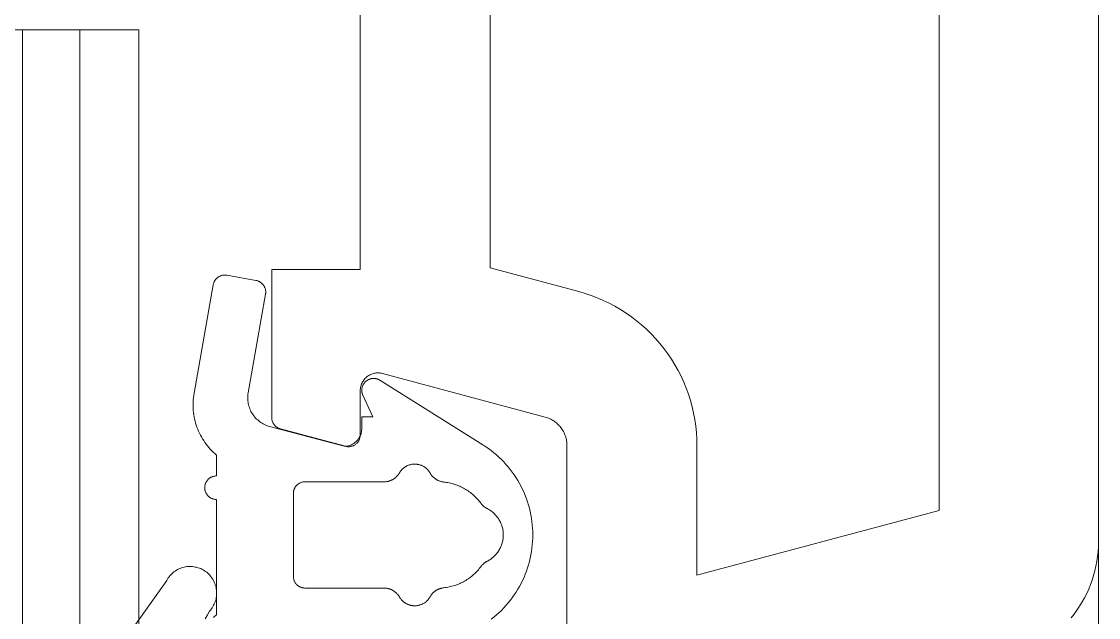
# Model space of a CAD drawing. Header units: metres. Extents: x 1838950 to 1842843, y 5171318 to 5174224.
# Drawn here: x 1841217.89911 to 1841217.91735, y 5171404.77041 to 5171404.7805 of the extents above; entities that cross this region are included whole.
import ezdxf

# ---------------------------------------------------------------- set-up
doc = ezdxf.new("R2010")
doc.units = ezdxf.units.M
doc.header["$LTSCALE"] = 0.0254
doc.header["$PDMODE"] = 1
doc.header["$PDSIZE"] = -2
doc.layers.add('00 CHAZAL Coupe A.5', color=7, linetype='Continuous', lineweight=18)

# ---------------------------------------------------------------- blocks, each defined once
blk = doc.blocks.new('Groupe-1966-1')
at = {"layer": '00 CHAZAL Coupe A.5', "color": 9, "linetype": 'Continuous', "lineweight": 5, "true_color": 0xbbbbbb}
for p, q in [((1841217.899126, 5171404.78036), (1841217.899126, 5171402.810812)), ((1841217.900099, 5171404.78036), (1841217.900099, 5171402.846812))]:
    blk.add_line(p, q, dxfattribs=at)
at = {"layer": '00 CHAZAL Coupe A.5', "color": 7, "linetype": 'Continuous', "lineweight": 5}
blk.add_line((1841217.917349, 5171404.773886), (1841217.917349, 5171402.821812), dxfattribs=at)
at = {"layer": '00 CHAZAL Coupe A.5', "color": 7, "linetype": 'Continuous', "lineweight": 5, "flags": 128}
for points in [[(1841217.917349, 5171404.811799), (1841217.917349, 5171404.771683), (1841217.917347, 5171404.771601), (1841217.917342, 5171404.771519), (1841217.917334, 5171404.771438), (1841217.917322, 5171404.771357), (1841217.917307, 5171404.771276), (1841217.917289, 5171404.771197), (1841217.917267, 5171404.771118), (1841217.917243, 5171404.77104), (1841217.917215, 5171404.770963), (1841217.917184, 5171404.770887), (1841217.91715, 5171404.770813), (1841217.917113, 5171404.77074), (1841217.917073, 5171404.770669), (1841217.91703, 5171404.770599), (1841217.916984, 5171404.770531), (1841217.916935, 5171404.770465), (1841217.916884, 5171404.770401)], [(1841217.908349, 5171404.770279), (1841217.908349, 5171404.773318), (1841217.908348, 5171404.773339), (1841217.908347, 5171404.773359), (1841217.908345, 5171404.773379), (1841217.908342, 5171404.7734), (1841217.908338, 5171404.77342), (1841217.908334, 5171404.77344), (1841217.908328, 5171404.773459), (1841217.908322, 5171404.773479), (1841217.908315, 5171404.773498), (1841217.908307, 5171404.773517), (1841217.908299, 5171404.773536), (1841217.90829, 5171404.773554), (1841217.90828, 5171404.773572), (1841217.908269, 5171404.773589), (1841217.908257, 5171404.773606), (1841217.908245, 5171404.773622), (1841217.908233, 5171404.773638), (1841217.908219, 5171404.773654), (1841217.908205, 5171404.773669), (1841217.908191, 5171404.773683), (1841217.908175, 5171404.773697), (1841217.90816, 5171404.77371), (1841217.908143, 5171404.773722), (1841217.908126, 5171404.773734), (1841217.908109, 5171404.773745), (1841217.908092, 5171404.773755), (1841217.908074, 5171404.773765), (1841217.908055, 5171404.773774), (1841217.908036, 5171404.773782), (1841217.908017, 5171404.773789), (1841217.907998, 5171404.773795), (1841217.907978, 5171404.773801), (1841217.905226, 5171404.774538), (1841217.90521, 5171404.774542), (1841217.905193, 5171404.774545), (1841217.905176, 5171404.774547), (1841217.905159, 5171404.774548), (1841217.905141, 5171404.774549), (1841217.905124, 5171404.774548), (1841217.905107, 5171404.774546), (1841217.90509, 5171404.774543), (1841217.905073, 5171404.774539), (1841217.905057, 5171404.774534), (1841217.905041, 5171404.774529), (1841217.905025, 5171404.774522), (1841217.905009, 5171404.774514), (1841217.904994, 5171404.774506), (1841217.90498, 5171404.774497), (1841217.904966, 5171404.774487), (1841217.904953, 5171404.774476), (1841217.90494, 5171404.774464), (1841217.904928, 5171404.774452), (1841217.904917, 5171404.774439), (1841217.904906, 5171404.774425), (1841217.904897, 5171404.774411), (1841217.904888, 5171404.774396), (1841217.90488, 5171404.774381), (1841217.904872, 5171404.774366), (1841217.904866, 5171404.77435), (1841217.904861, 5171404.774333), (1841217.904857, 5171404.774317), (1841217.904853, 5171404.7743), (1841217.904851, 5171404.774283), (1841217.904849, 5171404.774266), (1841217.904849, 5171404.774249), (1841217.904849, 5171404.773499), (1841217.904848, 5171404.773487), (1841217.904847, 5171404.773476), (1841217.904846, 5171404.773464), (1841217.904843, 5171404.773453), (1841217.904841, 5171404.773442), (1841217.904837, 5171404.773431), (1841217.904833, 5171404.773421), (1841217.904828, 5171404.77341), (1841217.904823, 5171404.7734), (1841217.904817, 5171404.77339), (1841217.90481, 5171404.773381), (1841217.904803, 5171404.773372), (1841217.904796, 5171404.773363), (1841217.904788, 5171404.773355), (1841217.904779, 5171404.773347), (1841217.90477, 5171404.77334), (1841217.904761, 5171404.773333), (1841217.904752, 5171404.773327), (1841217.904742, 5171404.773321), (1841217.904731, 5171404.773316), (1841217.904721, 5171404.773312), (1841217.90471, 5171404.773308), (1841217.904699, 5171404.773305), (1841217.904688, 5171404.773302), (1841217.904676, 5171404.773301), (1841217.904665, 5171404.773299), (1841217.904654, 5171404.773299), (1841217.904642, 5171404.773299), (1841217.904631, 5171404.773299), (1841217.904619, 5171404.773301), (1841217.904608, 5171404.773303), (1841217.904597, 5171404.773305), (1841217.903497, 5171404.7736), (1841217.903489, 5171404.773602), (1841217.903481, 5171404.773605), (1841217.903474, 5171404.773608), (1841217.903466, 5171404.773611), (1841217.903459, 5171404.773615), (1841217.903452, 5171404.773619), (1841217.903444, 5171404.773623), (1841217.903438, 5171404.773627), (1841217.903431, 5171404.773632), (1841217.903424, 5171404.773637), (1841217.903418, 5171404.773642), (1841217.903412, 5171404.773647), (1841217.903406, 5171404.773653), (1841217.903401, 5171404.773659), (1841217.903395, 5171404.773665), (1841217.90339, 5171404.773672), (1841217.903385, 5171404.773678), (1841217.903381, 5171404.773685), (1841217.903376, 5171404.773692), (1841217.903372, 5171404.773699), (1841217.903369, 5171404.773706), (1841217.903365, 5171404.773714), (1841217.903362, 5171404.773721), (1841217.903359, 5171404.773729), (1841217.903357, 5171404.773737), (1841217.903355, 5171404.773745), (1841217.903353, 5171404.773753), (1841217.903351, 5171404.773761), (1841217.90335, 5171404.773769), (1841217.903349, 5171404.773777), (1841217.903349, 5171404.773785), (1841217.903349, 5171404.773793), (1841217.903349, 5171404.776299), (1841217.904849, 5171404.776299), (1841217.904849, 5171404.791571)], [(1841217.908548, 5171404.775926), (1841217.907049, 5171404.776328), (1841217.907049, 5171404.785799)], [(1841217.914649, 5171404.785799), (1841217.914649, 5171404.77222), (1841217.910549, 5171404.771121), (1841217.910549, 5171404.773318), (1841217.910546, 5171404.773429), (1841217.91054, 5171404.773539), (1841217.910528, 5171404.773649), (1841217.910513, 5171404.773758), (1841217.910492, 5171404.773866), (1841217.910468, 5171404.773974), (1841217.910439, 5171404.774081), (1841217.910405, 5171404.774186), (1841217.910368, 5171404.77429), (1841217.910326, 5171404.774392), (1841217.91028, 5171404.774492), (1841217.91023, 5171404.774591), (1841217.910176, 5171404.774687), (1841217.910118, 5171404.774781), (1841217.910056, 5171404.774873), (1841217.909991, 5171404.774962), (1841217.909922, 5171404.775048), (1841217.909849, 5171404.775131), (1841217.909773, 5171404.775212), (1841217.909694, 5171404.775289), (1841217.909612, 5171404.775363), (1841217.909527, 5171404.775433), (1841217.909439, 5171404.7755), (1841217.909349, 5171404.775563), (1841217.909256, 5171404.775623), (1841217.90916, 5171404.775678), (1841217.909063, 5171404.77573), (1841217.908963, 5171404.775777), (1841217.908862, 5171404.775821), (1841217.908758, 5171404.77586), (1841217.908654, 5171404.775895), (1841217.908548, 5171404.775926)]]:
    blk.add_lwpolyline(points, dxfattribs=at)
at = {"layer": '00 CHAZAL Coupe A.5', "color": 9, "linetype": 'Continuous', "lineweight": 5, "true_color": 0xbbbbbb, "flags": 128}
blk.add_lwpolyline([(1841217.901099, 5171402.816812), (1841217.897026, 5171402.816812), (1841217.897026, 5171404.78036), (1841217.901099, 5171404.78036)], close=True, dxfattribs=at)
for points in [[(1841217.902223, 5171404.770386), (1841217.902259, 5171404.770451), (1841217.902296, 5171404.770515), (1841217.902312, 5171404.770532), (1841217.902327, 5171404.770551), (1841217.902341, 5171404.770571), (1841217.902353, 5171404.770591), (1841217.902365, 5171404.770612), (1841217.902375, 5171404.770633), (1841217.902385, 5171404.770655), (1841217.902393, 5171404.770677), (1841217.9024, 5171404.7707), (1841217.902406, 5171404.770723), (1841217.90241, 5171404.770747), (1841217.902413, 5171404.77077), (1841217.902415, 5171404.770794), (1841217.902416, 5171404.770818), (1841217.902416, 5171404.770842), (1841217.902414, 5171404.770865), (1841217.902411, 5171404.770889), (1841217.902407, 5171404.770912), (1841217.902401, 5171404.770936), (1841217.902394, 5171404.770959), (1841217.902386, 5171404.770981), (1841217.902377, 5171404.771003), (1841217.902367, 5171404.771024), (1841217.902356, 5171404.771045), (1841217.902343, 5171404.771066), (1841217.90233, 5171404.771085), (1841217.902315, 5171404.771104), (1841217.9023, 5171404.771122), (1841217.902283, 5171404.771139), (1841217.902266, 5171404.771156), (1841217.902248, 5171404.771171), (1841217.902229, 5171404.771186), (1841217.902209, 5171404.771199), (1841217.902188, 5171404.771211), (1841217.902167, 5171404.771223), (1841217.902146, 5171404.771233), (1841217.902124, 5171404.771242), (1841217.902101, 5171404.771249), (1841217.902078, 5171404.771256), (1841217.902055, 5171404.771261), (1841217.902032, 5171404.771265), (1841217.902008, 5171404.771268), (1841217.901984, 5171404.77127), (1841217.90196, 5171404.77127), (1841217.901936, 5171404.771269), (1841217.901913, 5171404.771267), (1841217.901889, 5171404.771263), (1841217.901866, 5171404.771259), (1841217.901843, 5171404.771253), (1841217.90182, 5171404.771246), (1841217.901798, 5171404.771237), (1841217.901776, 5171404.771228), (1841217.901755, 5171404.771217), (1841217.901734, 5171404.771205), (1841217.901714, 5171404.771192), (1841217.901694, 5171404.771179), (1841217.901676, 5171404.771164), (1841217.901658, 5171404.771148), (1841217.901641, 5171404.771131), (1841217.901625, 5171404.771113), (1841217.90161, 5171404.771095), (1841217.901596, 5171404.771076), (1841217.901583, 5171404.771056), (1841217.901571, 5171404.771035), (1841217.900443, 5171404.769445)], [(1841217.907066, 5171404.770377), (1841217.907111, 5171404.770412), (1841217.907154, 5171404.770449), (1841217.907197, 5171404.770487), (1841217.907238, 5171404.770526), (1841217.907277, 5171404.770567), (1841217.907316, 5171404.770609), (1841217.907353, 5171404.770652), (1841217.907389, 5171404.770696), (1841217.907423, 5171404.770741), (1841217.907456, 5171404.770788), (1841217.907487, 5171404.770835), (1841217.907517, 5171404.770884), (1841217.907545, 5171404.770933), (1841217.907572, 5171404.770983), (1841217.907597, 5171404.771034), (1841217.907621, 5171404.771086), (1841217.907643, 5171404.771138), (1841217.907663, 5171404.771192), (1841217.907681, 5171404.771245), (1841217.907698, 5171404.7713), (1841217.907713, 5171404.771354), (1841217.907727, 5171404.77141), (1841217.907738, 5171404.771465), (1841217.907748, 5171404.771521), (1841217.907756, 5171404.771578), (1841217.907762, 5171404.771634), (1841217.907767, 5171404.771691), (1841217.90777, 5171404.771748), (1841217.90777, 5171404.771805), (1841217.90777, 5171404.771861), (1841217.907767, 5171404.771918), (1841217.907762, 5171404.771975), (1841217.907756, 5171404.772031), (1841217.907748, 5171404.772088), (1841217.907738, 5171404.772144), (1841217.907727, 5171404.772199), (1841217.907713, 5171404.772255), (1841217.907698, 5171404.772309), (1841217.907681, 5171404.772364), (1841217.907663, 5171404.772418), (1841217.907643, 5171404.772471), (1841217.907621, 5171404.772523), (1841217.907597, 5171404.772575), (1841217.907572, 5171404.772626), (1841217.907545, 5171404.772676), (1841217.907517, 5171404.772726), (1841217.907487, 5171404.772774), (1841217.907456, 5171404.772821), (1841217.907423, 5171404.772868), (1841217.907389, 5171404.772913), (1841217.907353, 5171404.772957), (1841217.907316, 5171404.773), (1841217.907277, 5171404.773042), (1841217.907238, 5171404.773083), (1841217.907197, 5171404.773122), (1841217.907154, 5171404.77316), (1841217.907111, 5171404.773197), (1841217.907066, 5171404.773232), (1841217.907021, 5171404.773266), (1841217.906974, 5171404.773299), (1841217.906926, 5171404.77333), (1841217.90518, 5171404.774424), (1841217.905177, 5171404.774426), (1841217.905174, 5171404.774428), (1841217.905171, 5171404.77443), (1841217.905168, 5171404.774431), (1841217.905165, 5171404.774433), (1841217.905162, 5171404.774434), (1841217.905158, 5171404.774436), (1841217.905155, 5171404.774437), (1841217.905152, 5171404.774439), (1841217.905149, 5171404.77444), (1841217.905146, 5171404.774441), (1841217.905142, 5171404.774443), (1841217.905139, 5171404.774444), (1841217.905136, 5171404.774445), (1841217.905132, 5171404.774446), (1841217.905129, 5171404.774447), (1841217.905126, 5171404.774448), (1841217.905122, 5171404.774449), (1841217.905119, 5171404.77445), (1841217.905115, 5171404.77445), (1841217.905112, 5171404.774451), (1841217.905109, 5171404.774452), (1841217.905105, 5171404.774452), (1841217.905102, 5171404.774453), (1841217.905098, 5171404.774453), (1841217.905095, 5171404.774454), (1841217.905091, 5171404.774454), (1841217.905088, 5171404.774454), (1841217.905084, 5171404.774454), (1841217.905081, 5171404.774455), (1841217.905077, 5171404.774455), (1841217.905074, 5171404.774455), (1841217.905064, 5171404.774454), (1841217.905054, 5171404.774454), (1841217.905044, 5171404.774453), (1841217.905035, 5171404.774451), (1841217.905025, 5171404.774449), (1841217.905016, 5171404.774446), (1841217.905006, 5171404.774443), (1841217.904997, 5171404.774439), (1841217.904988, 5171404.774436), (1841217.90498, 5171404.774431), (1841217.904971, 5171404.774426), (1841217.904963, 5171404.774421), (1841217.904955, 5171404.774415), (1841217.904947, 5171404.774409), (1841217.904939, 5171404.774403), (1841217.904932, 5171404.774396), (1841217.904926, 5171404.774389), (1841217.904919, 5171404.774382), (1841217.904913, 5171404.774374), (1841217.904907, 5171404.774366), (1841217.904902, 5171404.774358), (1841217.904897, 5171404.774349), (1841217.904893, 5171404.77434), (1841217.904889, 5171404.774331), (1841217.904885, 5171404.774322), (1841217.904882, 5171404.774313), (1841217.90488, 5171404.774303), (1841217.904878, 5171404.774294), (1841217.904876, 5171404.774284), (1841217.904875, 5171404.774274), (1841217.904874, 5171404.774265), (1841217.904874, 5171404.774255), (1841217.904874, 5171404.774252), (1841217.904874, 5171404.774249), (1841217.904874, 5171404.774247), (1841217.904874, 5171404.774244), (1841217.904874, 5171404.774241), (1841217.904874, 5171404.774238), (1841217.904875, 5171404.774236), (1841217.904875, 5171404.774233), (1841217.904875, 5171404.77423), (1841217.904876, 5171404.774228), (1841217.904876, 5171404.774225), (1841217.904876, 5171404.774222), (1841217.904877, 5171404.774219), (1841217.904877, 5171404.774217), (1841217.904878, 5171404.774214), (1841217.904879, 5171404.774211), (1841217.904879, 5171404.774209), (1841217.90488, 5171404.774206), (1841217.90488, 5171404.774203), (1841217.904881, 5171404.774201), (1841217.904882, 5171404.774198), (1841217.904883, 5171404.774196), (1841217.904884, 5171404.774193), (1841217.904884, 5171404.77419), (1841217.904885, 5171404.774188), (1841217.904886, 5171404.774185), (1841217.904887, 5171404.774183), (1841217.904888, 5171404.77418), (1841217.904889, 5171404.774178), (1841217.90489, 5171404.774175), (1841217.904891, 5171404.774173), (1841217.904893, 5171404.77417), (1841217.905063, 5171404.773805), (1841217.904874, 5171404.773805), (1841217.904874, 5171404.773605), (1841217.904873, 5171404.77359), (1841217.904872, 5171404.773575), (1841217.904871, 5171404.773561), (1841217.904868, 5171404.773546), (1841217.904865, 5171404.773532), (1841217.904861, 5171404.773517), (1841217.904856, 5171404.773503), (1841217.904851, 5171404.77349), (1841217.904845, 5171404.773476), (1841217.904838, 5171404.773463), (1841217.904831, 5171404.77345), (1841217.904823, 5171404.773438), (1841217.904815, 5171404.773426), (1841217.904806, 5171404.773414), (1841217.904796, 5171404.773403), (1841217.904786, 5171404.773392), (1841217.904775, 5171404.773382), (1841217.904764, 5171404.773373), (1841217.904752, 5171404.773364), (1841217.90474, 5171404.773355), (1841217.904728, 5171404.773347), (1841217.904715, 5171404.77334), (1841217.904702, 5171404.773333), (1841217.904689, 5171404.773327), (1841217.904675, 5171404.773322), (1841217.904661, 5171404.773317), (1841217.904647, 5171404.773314), (1841217.904632, 5171404.77331), (1841217.904618, 5171404.773308), (1841217.904603, 5171404.773306), (1841217.904589, 5171404.773305), (1841217.904574, 5171404.773305), (1841217.903313, 5171404.773642), (1841217.903291, 5171404.773649), (1841217.903269, 5171404.773656), (1841217.903247, 5171404.773665), (1841217.903226, 5171404.773675), (1841217.903205, 5171404.773685), (1841217.903185, 5171404.773696), (1841217.903166, 5171404.773709), (1841217.903147, 5171404.773722), (1841217.903128, 5171404.773736), (1841217.903111, 5171404.773751), (1841217.903094, 5171404.773767), (1841217.903077, 5171404.773784), (1841217.903062, 5171404.773801), (1841217.903047, 5171404.773819), (1841217.903034, 5171404.773837), (1841217.903021, 5171404.773857), (1841217.903009, 5171404.773877), (1841217.902998, 5171404.773897), (1841217.902987, 5171404.773918), (1841217.902978, 5171404.773939), (1841217.90297, 5171404.773961), (1841217.902963, 5171404.773983), (1841217.902957, 5171404.774005), (1841217.902952, 5171404.774028), (1841217.902948, 5171404.774051), (1841217.902945, 5171404.774074), (1841217.902943, 5171404.774097), (1841217.902942, 5171404.77412), (1841217.902943, 5171404.774143), (1841217.902944, 5171404.774166), (1841217.902946, 5171404.774189), (1841217.90295, 5171404.774212), (1841217.903245, 5171404.775883), (1841217.903245, 5171404.775884), (1841217.903245, 5171404.775885), (1841217.903245, 5171404.775886), (1841217.903245, 5171404.775887), (1841217.903245, 5171404.775888), (1841217.903246, 5171404.775889), (1841217.903246, 5171404.775891), (1841217.903246, 5171404.775892), (1841217.903246, 5171404.775893), (1841217.903246, 5171404.775894), (1841217.903246, 5171404.775895), (1841217.903246, 5171404.775896), (1841217.903247, 5171404.775897), (1841217.903247, 5171404.775898), (1841217.903247, 5171404.775899), (1841217.903247, 5171404.7759), (1841217.903247, 5171404.775901), (1841217.903247, 5171404.775902), (1841217.903247, 5171404.775904), (1841217.903247, 5171404.775905), (1841217.903247, 5171404.775906), (1841217.903247, 5171404.775907), (1841217.903247, 5171404.775908), (1841217.903247, 5171404.775909), (1841217.903247, 5171404.77591), (1841217.903247, 5171404.775911), (1841217.903248, 5171404.775912), (1841217.903248, 5171404.775913), (1841217.903248, 5171404.775914), (1841217.903248, 5171404.775916), (1841217.903248, 5171404.775917), (1841217.903248, 5171404.775918), (1841217.903247, 5171404.775926), (1841217.903247, 5171404.775935), (1841217.903246, 5171404.775944), (1841217.903245, 5171404.775952), (1841217.903243, 5171404.775961), (1841217.903241, 5171404.775969), (1841217.903238, 5171404.775978), (1841217.903236, 5171404.775986), (1841217.903232, 5171404.775994), (1841217.903229, 5171404.776002), (1841217.903225, 5171404.77601), (1841217.903221, 5171404.776018), (1841217.903216, 5171404.776025), (1841217.903211, 5171404.776032), (1841217.903206, 5171404.776039), (1841217.903201, 5171404.776046), (1841217.903195, 5171404.776053), (1841217.903189, 5171404.776059), (1841217.903183, 5171404.776065), (1841217.903176, 5171404.776071), (1841217.903169, 5171404.776076), (1841217.903162, 5171404.776082), (1841217.903155, 5171404.776086), (1841217.903148, 5171404.776091), (1841217.90314, 5171404.776095), (1841217.903132, 5171404.776099), (1841217.903124, 5171404.776102), (1841217.903116, 5171404.776106), (1841217.903108, 5171404.776108), (1841217.903099, 5171404.776111), (1841217.903091, 5171404.776113), (1841217.903082, 5171404.776115), (1841217.90259, 5171404.776202), (1841217.902589, 5171404.776202), (1841217.902588, 5171404.776202), (1841217.902587, 5171404.776202), (1841217.902586, 5171404.776202), (1841217.902585, 5171404.776202), (1841217.902584, 5171404.776202), (1841217.902583, 5171404.776203), (1841217.902582, 5171404.776203), (1841217.902581, 5171404.776203), (1841217.90258, 5171404.776203), (1841217.90258, 5171404.776203), (1841217.902579, 5171404.776203), (1841217.902578, 5171404.776203), (1841217.902577, 5171404.776203), (1841217.902576, 5171404.776203), (1841217.902575, 5171404.776204), (1841217.902574, 5171404.776204), (1841217.902573, 5171404.776204), (1841217.902572, 5171404.776204), (1841217.902571, 5171404.776204), (1841217.90257, 5171404.776204), (1841217.902569, 5171404.776204), (1841217.902568, 5171404.776204), (1841217.902567, 5171404.776204), (1841217.902566, 5171404.776204), (1841217.902565, 5171404.776204), (1841217.902565, 5171404.776204), (1841217.902564, 5171404.776204), (1841217.902563, 5171404.776204), (1841217.902562, 5171404.776204), (1841217.902561, 5171404.776204), (1841217.90256, 5171404.776204), (1841217.902551, 5171404.776205), (1841217.902542, 5171404.776204), (1841217.902533, 5171404.776203), (1841217.902524, 5171404.776202), (1841217.902516, 5171404.776201), (1841217.902507, 5171404.776199), (1841217.902498, 5171404.776196), (1841217.90249, 5171404.776194), (1841217.902482, 5171404.776191), (1841217.902474, 5171404.776187), (1841217.902465, 5171404.776183), (1841217.902458, 5171404.776179), (1841217.90245, 5171404.776175), (1841217.902443, 5171404.77617), (1841217.902435, 5171404.776165), (1841217.902428, 5171404.776159), (1841217.902422, 5171404.776154), (1841217.902415, 5171404.776147), (1841217.902409, 5171404.776141), (1841217.902403, 5171404.776134), (1841217.902397, 5171404.776128), (1841217.902392, 5171404.77612), (1841217.902387, 5171404.776113), (1841217.902382, 5171404.776106), (1841217.902378, 5171404.776098), (1841217.902374, 5171404.77609), (1841217.902371, 5171404.776082), (1841217.902367, 5171404.776074), (1841217.902364, 5171404.776065), (1841217.902362, 5171404.776057), (1841217.90236, 5171404.776048), (1841217.902358, 5171404.776039), (1841217.902034, 5171404.774203), (1841217.902028, 5171404.774167), (1841217.902024, 5171404.774131), (1841217.90202, 5171404.774094), (1841217.902018, 5171404.774058), (1841217.902016, 5171404.774021), (1841217.902016, 5171404.773985), (1841217.902018, 5171404.773949), (1841217.90202, 5171404.773912), (1841217.902024, 5171404.773876), (1841217.902029, 5171404.77384), (1841217.902035, 5171404.773804), (1841217.902042, 5171404.773768), (1841217.90205, 5171404.773733), (1841217.90206, 5171404.773698), (1841217.902071, 5171404.773663), (1841217.902083, 5171404.773628), (1841217.902096, 5171404.773594), (1841217.90211, 5171404.773561), (1841217.902125, 5171404.773528), (1841217.902141, 5171404.773495), (1841217.902159, 5171404.773463), (1841217.902177, 5171404.773432), (1841217.902197, 5171404.773401), (1841217.902217, 5171404.773371), (1841217.902239, 5171404.773341), (1841217.902261, 5171404.773313), (1841217.902285, 5171404.773285), (1841217.902309, 5171404.773258), (1841217.902334, 5171404.773231), (1841217.90236, 5171404.773206), (1841217.902387, 5171404.773181), (1841217.902415, 5171404.773157), (1841217.902415, 5171404.772804), (1841217.902405, 5171404.772804), (1841217.902395, 5171404.772803), (1841217.902385, 5171404.772802), (1841217.902376, 5171404.7728), (1841217.902366, 5171404.772798), (1841217.902357, 5171404.772796), (1841217.902347, 5171404.772793), (1841217.902338, 5171404.772789), (1841217.902329, 5171404.772785), (1841217.90232, 5171404.772781), (1841217.902312, 5171404.772776), (1841217.902303, 5171404.772771), (1841217.902295, 5171404.772765), (1841217.902288, 5171404.772759), (1841217.90228, 5171404.772753), (1841217.902273, 5171404.772746), (1841217.902266, 5171404.772739), (1841217.90226, 5171404.772731), (1841217.902254, 5171404.772723), (1841217.902248, 5171404.772715), (1841217.902243, 5171404.772707), (1841217.902238, 5171404.772699), (1841217.902234, 5171404.77269), (1841217.90223, 5171404.772681), (1841217.902226, 5171404.772672), (1841217.902223, 5171404.772662), (1841217.902221, 5171404.772653), (1841217.902218, 5171404.772643), (1841217.902217, 5171404.772634), (1841217.902216, 5171404.772624), (1841217.902215, 5171404.772614), (1841217.902215, 5171404.772604), (1841217.902215, 5171404.772595), (1841217.902216, 5171404.772585), (1841217.902217, 5171404.772575), (1841217.902218, 5171404.772565), (1841217.902221, 5171404.772556), (1841217.902223, 5171404.772546), (1841217.902226, 5171404.772537), (1841217.90223, 5171404.772528), (1841217.902234, 5171404.772519), (1841217.902238, 5171404.77251), (1841217.902243, 5171404.772502), (1841217.902248, 5171404.772493), (1841217.902254, 5171404.772485), (1841217.90226, 5171404.772477), (1841217.902266, 5171404.77247), (1841217.902273, 5171404.772463), (1841217.90228, 5171404.772456), (1841217.902288, 5171404.77245), (1841217.902295, 5171404.772444), (1841217.902303, 5171404.772438), (1841217.902312, 5171404.772433), (1841217.90232, 5171404.772428), (1841217.902329, 5171404.772424), (1841217.902338, 5171404.77242), (1841217.902347, 5171404.772416), (1841217.902357, 5171404.772413), (1841217.902366, 5171404.77241), (1841217.902376, 5171404.772408), (1841217.902385, 5171404.772407), (1841217.902395, 5171404.772405), (1841217.902405, 5171404.772405), (1841217.902415, 5171404.772404), (1841217.902415, 5171404.770452), (1841217.902388, 5171404.770429), (1841217.902362, 5171404.770406)], [(1841217.906998, 5171404.771359), (1841217.906994, 5171404.771357), (1841217.90699, 5171404.771355), (1841217.906986, 5171404.771353), (1841217.906982, 5171404.771351), (1841217.906979, 5171404.771349), (1841217.906975, 5171404.771346), (1841217.906971, 5171404.771344), (1841217.906968, 5171404.771342), (1841217.906964, 5171404.771339), (1841217.906961, 5171404.771337), (1841217.906957, 5171404.771334), (1841217.906954, 5171404.771332), (1841217.90695, 5171404.771329), (1841217.906947, 5171404.771326), (1841217.906943, 5171404.771323), (1841217.90694, 5171404.771321), (1841217.906937, 5171404.771318), (1841217.906933, 5171404.771315), (1841217.90693, 5171404.771312), (1841217.906927, 5171404.771309), (1841217.906924, 5171404.771306), (1841217.906921, 5171404.771303), (1841217.906918, 5171404.7713), (1841217.906915, 5171404.771297), (1841217.906912, 5171404.771294), (1841217.906909, 5171404.77129), (1841217.906906, 5171404.771287), (1841217.906903, 5171404.771284), (1841217.906901, 5171404.77128), (1841217.906898, 5171404.771277), (1841217.906895, 5171404.771274), (1841217.906893, 5171404.77127), (1841217.906878, 5171404.771251), (1841217.906864, 5171404.771233), (1841217.906849, 5171404.771215), (1841217.906833, 5171404.771198), (1841217.906817, 5171404.771181), (1841217.906801, 5171404.771164), (1841217.906784, 5171404.771148), (1841217.906767, 5171404.771132), (1841217.906749, 5171404.771117), (1841217.906731, 5171404.771102), (1841217.906713, 5171404.771088), (1841217.906694, 5171404.771074), (1841217.906675, 5171404.771061), (1841217.906655, 5171404.771048), (1841217.906636, 5171404.771035), (1841217.906616, 5171404.771023), (1841217.906595, 5171404.771012), (1841217.906574, 5171404.771001), (1841217.906553, 5171404.770991), (1841217.906532, 5171404.770981), (1841217.906511, 5171404.770972), (1841217.906489, 5171404.770964), (1841217.906467, 5171404.770956), (1841217.906445, 5171404.770948), (1841217.906423, 5171404.770941), (1841217.9064, 5171404.770935), (1841217.906378, 5171404.770929), (1841217.906355, 5171404.770924), (1841217.906332, 5171404.770919), (1841217.906309, 5171404.770916), (1841217.906286, 5171404.770912), (1841217.906263, 5171404.770909), (1841217.906254, 5171404.770908), (1841217.906245, 5171404.770907), (1841217.906236, 5171404.770905), (1841217.906227, 5171404.770904), (1841217.906218, 5171404.770902), (1841217.90621, 5171404.770899), (1841217.906201, 5171404.770896), (1841217.906193, 5171404.770894), (1841217.906184, 5171404.77089), (1841217.906176, 5171404.770887), (1841217.906168, 5171404.770883), (1841217.90616, 5171404.77088), (1841217.906152, 5171404.770875), (1841217.906144, 5171404.770871), (1841217.906136, 5171404.770867), (1841217.906129, 5171404.770862), (1841217.906121, 5171404.770857), (1841217.906114, 5171404.770851), (1841217.906107, 5171404.770846), (1841217.9061, 5171404.77084), (1841217.906093, 5171404.770834), (1841217.906087, 5171404.770828), (1841217.90608, 5171404.770822), (1841217.906074, 5171404.770816), (1841217.906068, 5171404.770809), (1841217.906062, 5171404.770802), (1841217.906057, 5171404.770795), (1841217.906051, 5171404.770788), (1841217.906046, 5171404.770781), (1841217.906041, 5171404.770773), (1841217.906037, 5171404.770766), (1841217.906032, 5171404.770758), (1841217.906027, 5171404.770749), (1841217.906022, 5171404.770741), (1841217.906016, 5171404.770733), (1841217.90601, 5171404.770725), (1841217.906004, 5171404.770717), (1841217.905998, 5171404.770709), (1841217.905991, 5171404.770702), (1841217.905985, 5171404.770694), (1841217.905978, 5171404.770687), (1841217.90597, 5171404.770681), (1841217.905963, 5171404.770674), (1841217.905955, 5171404.770668), (1841217.905947, 5171404.770662), (1841217.905939, 5171404.770656), (1841217.905931, 5171404.770651), (1841217.905922, 5171404.770646), (1841217.905913, 5171404.770641), (1841217.905905, 5171404.770636), (1841217.905896, 5171404.770632), (1841217.905887, 5171404.770628), (1841217.905877, 5171404.770624), (1841217.905868, 5171404.770621), (1841217.905859, 5171404.770618), (1841217.905849, 5171404.770615), (1841217.905839, 5171404.770613), (1841217.90583, 5171404.77061), (1841217.90582, 5171404.770609), (1841217.90581, 5171404.770607), (1841217.9058, 5171404.770606), (1841217.90579, 5171404.770605), (1841217.90578, 5171404.770605), (1841217.90577, 5171404.770605), (1841217.905761, 5171404.770605), (1841217.905751, 5171404.770605), (1841217.905741, 5171404.770606), (1841217.905731, 5171404.770607), (1841217.905722, 5171404.770609), (1841217.905712, 5171404.77061), (1841217.905702, 5171404.770612), (1841217.905693, 5171404.770615), (1841217.905683, 5171404.770617), (1841217.905674, 5171404.77062), (1841217.905665, 5171404.770624), (1841217.905656, 5171404.770627), (1841217.905647, 5171404.770631), (1841217.905638, 5171404.770635), (1841217.905629, 5171404.77064), (1841217.90562, 5171404.770645), (1841217.905612, 5171404.77065), (1841217.905604, 5171404.770655), (1841217.905596, 5171404.770661), (1841217.905588, 5171404.770667), (1841217.90558, 5171404.770673), (1841217.905573, 5171404.770679), (1841217.905565, 5171404.770686), (1841217.905558, 5171404.770692), (1841217.905552, 5171404.770699), (1841217.905545, 5171404.770707), (1841217.905539, 5171404.770714), (1841217.905532, 5171404.770722), (1841217.905527, 5171404.77073), (1841217.905521, 5171404.770738), (1841217.905516, 5171404.770746), (1841217.905511, 5171404.770755), (1841217.905506, 5171404.770763), (1841217.9055, 5171404.770771), (1841217.905495, 5171404.770779), (1841217.905489, 5171404.770787), (1841217.905483, 5171404.770795), (1841217.905476, 5171404.770802), (1841217.90547, 5171404.77081), (1841217.905463, 5171404.770817), (1841217.905456, 5171404.770824), (1841217.905449, 5171404.77083), (1841217.905441, 5171404.770836), (1841217.905433, 5171404.770843), (1841217.905426, 5171404.770848), (1841217.905418, 5171404.770854), (1841217.905409, 5171404.770859), (1841217.905401, 5171404.770864), (1841217.905392, 5171404.770869), (1841217.905384, 5171404.770874), (1841217.905375, 5171404.770878), (1841217.905366, 5171404.770882), (1841217.905357, 5171404.770885), (1841217.905347, 5171404.770889), (1841217.905338, 5171404.770892), (1841217.905329, 5171404.770894), (1841217.905319, 5171404.770897), (1841217.905309, 5171404.770899), (1841217.9053, 5171404.770901), (1841217.90529, 5171404.770902), (1841217.90528, 5171404.770903), (1841217.90527, 5171404.770904), (1841217.905261, 5171404.770904), (1841217.905251, 5171404.770905), (1841217.903915, 5171404.770905), (1841217.903905, 5171404.770905), (1841217.903895, 5171404.770906), (1841217.903885, 5171404.770907), (1841217.903876, 5171404.770908), (1841217.903866, 5171404.770911), (1841217.903857, 5171404.770913), (1841217.903847, 5171404.770916), (1841217.903838, 5171404.77092), (1841217.903829, 5171404.770924), (1841217.90382, 5171404.770928), (1841217.903812, 5171404.770933), (1841217.903803, 5171404.770938), (1841217.903795, 5171404.770944), (1841217.903788, 5171404.77095), (1841217.90378, 5171404.770956), (1841217.903773, 5171404.770963), (1841217.903766, 5171404.77097), (1841217.90376, 5171404.770978), (1841217.903754, 5171404.770985), (1841217.903748, 5171404.770993), (1841217.903743, 5171404.771002), (1841217.903738, 5171404.77101), (1841217.903734, 5171404.771019), (1841217.90373, 5171404.771028), (1841217.903726, 5171404.771037), (1841217.903723, 5171404.771046), (1841217.903721, 5171404.771056), (1841217.903718, 5171404.771066), (1841217.903717, 5171404.771075), (1841217.903716, 5171404.771085), (1841217.903715, 5171404.771095), (1841217.903715, 5171404.771105), (1841217.903715, 5171404.772505), (1841217.903715, 5171404.772514), (1841217.903716, 5171404.772524), (1841217.903717, 5171404.772534), (1841217.903718, 5171404.772544), (1841217.903721, 5171404.772553), (1841217.903723, 5171404.772563), (1841217.903726, 5171404.772572), (1841217.90373, 5171404.772581), (1841217.903734, 5171404.77259), (1841217.903738, 5171404.772599), (1841217.903743, 5171404.772607), (1841217.903748, 5171404.772616), (1841217.903754, 5171404.772624), (1841217.90376, 5171404.772631), (1841217.903766, 5171404.772639), (1841217.903773, 5171404.772646), (1841217.90378, 5171404.772653), (1841217.903788, 5171404.772659), (1841217.903795, 5171404.772665), (1841217.903803, 5171404.772671), (1841217.903812, 5171404.772676), (1841217.90382, 5171404.772681), (1841217.903829, 5171404.772685), (1841217.903838, 5171404.772689), (1841217.903847, 5171404.772693), (1841217.903857, 5171404.772696), (1841217.903866, 5171404.772699), (1841217.903876, 5171404.772701), (1841217.903885, 5171404.772702), (1841217.903895, 5171404.772704), (1841217.903905, 5171404.772704), (1841217.903915, 5171404.772705), (1841217.905251, 5171404.772705), (1841217.905261, 5171404.772705), (1841217.90527, 5171404.772705), (1841217.90528, 5171404.772706), (1841217.90529, 5171404.772707), (1841217.9053, 5171404.772709), (1841217.905309, 5171404.77271), (1841217.905319, 5171404.772712), (1841217.905329, 5171404.772715), (1841217.905338, 5171404.772717), (1841217.905347, 5171404.77272), (1841217.905357, 5171404.772724), (1841217.905366, 5171404.772727), (1841217.905375, 5171404.772731), (1841217.905384, 5171404.772735), (1841217.905392, 5171404.77274), (1841217.905401, 5171404.772745), (1841217.905409, 5171404.77275), (1841217.905418, 5171404.772755), (1841217.905426, 5171404.772761), (1841217.905433, 5171404.772767), (1841217.905441, 5171404.772773), (1841217.905449, 5171404.772779), (1841217.905456, 5171404.772786), (1841217.905463, 5171404.772792), (1841217.90547, 5171404.772799), (1841217.905476, 5171404.772807), (1841217.905483, 5171404.772814), (1841217.905489, 5171404.772822), (1841217.905495, 5171404.77283), (1841217.9055, 5171404.772838), (1841217.905506, 5171404.772846), (1841217.905511, 5171404.772855), (1841217.905516, 5171404.772863), (1841217.905521, 5171404.772871), (1841217.905527, 5171404.772879), (1841217.905532, 5171404.772887), (1841217.905539, 5171404.772895), (1841217.905545, 5171404.772902), (1841217.905552, 5171404.77291), (1841217.905558, 5171404.772917), (1841217.905565, 5171404.772924), (1841217.905573, 5171404.77293), (1841217.90558, 5171404.772936), (1841217.905588, 5171404.772943), (1841217.905596, 5171404.772948), (1841217.905604, 5171404.772954), (1841217.905612, 5171404.772959), (1841217.90562, 5171404.772964), (1841217.905629, 5171404.772969), (1841217.905638, 5171404.772974), (1841217.905647, 5171404.772978), (1841217.905656, 5171404.772982), (1841217.905665, 5171404.772985), (1841217.905674, 5171404.772989), (1841217.905683, 5171404.772992), (1841217.905693, 5171404.772994), (1841217.905702, 5171404.772997), (1841217.905712, 5171404.772999), (1841217.905722, 5171404.773001), (1841217.905731, 5171404.773002), (1841217.905741, 5171404.773003), (1841217.905751, 5171404.773004), (1841217.905761, 5171404.773004), (1841217.90577, 5171404.773005), (1841217.90578, 5171404.773004), (1841217.90579, 5171404.773004), (1841217.9058, 5171404.773003), (1841217.90581, 5171404.773002), (1841217.90582, 5171404.773), (1841217.90583, 5171404.772999), (1841217.905839, 5171404.772997), (1841217.905849, 5171404.772994), (1841217.905859, 5171404.772991), (1841217.905868, 5171404.772988), (1841217.905877, 5171404.772985), (1841217.905887, 5171404.772981), (1841217.905896, 5171404.772977), (1841217.905905, 5171404.772973), (1841217.905913, 5171404.772968), (1841217.905922, 5171404.772963), (1841217.905931, 5171404.772958), (1841217.905939, 5171404.772953), (1841217.905947, 5171404.772947), (1841217.905955, 5171404.772941), (1841217.905963, 5171404.772935), (1841217.90597, 5171404.772928), (1841217.905978, 5171404.772922), (1841217.905985, 5171404.772915), (1841217.905991, 5171404.772907), (1841217.905998, 5171404.7729), (1841217.906004, 5171404.772892), (1841217.90601, 5171404.772885), (1841217.906016, 5171404.772877), (1841217.906022, 5171404.772868), (1841217.906027, 5171404.77286), (1841217.906032, 5171404.772851), (1841217.906037, 5171404.772844), (1841217.906041, 5171404.772836), (1841217.906046, 5171404.772828), (1841217.906051, 5171404.772821), (1841217.906057, 5171404.772814), (1841217.906062, 5171404.772807), (1841217.906068, 5171404.7728), (1841217.906074, 5171404.772794), (1841217.90608, 5171404.772787), (1841217.906087, 5171404.772781), (1841217.906093, 5171404.772775), (1841217.9061, 5171404.772769), (1841217.906107, 5171404.772763), (1841217.906114, 5171404.772758), (1841217.906121, 5171404.772752), (1841217.906129, 5171404.772747), (1841217.906136, 5171404.772743), (1841217.906144, 5171404.772738), (1841217.906152, 5171404.772734), (1841217.90616, 5171404.77273), (1841217.906168, 5171404.772726), (1841217.906176, 5171404.772722), (1841217.906184, 5171404.772719), (1841217.906193, 5171404.772716), (1841217.906201, 5171404.772713), (1841217.90621, 5171404.77271), (1841217.906218, 5171404.772708), (1841217.906227, 5171404.772705), (1841217.906236, 5171404.772704), (1841217.906245, 5171404.772702), (1841217.906254, 5171404.772701), (1841217.906263, 5171404.7727), (1841217.906286, 5171404.772697), (1841217.906309, 5171404.772694), (1841217.906332, 5171404.77269), (1841217.906355, 5171404.772685), (1841217.906378, 5171404.77268), (1841217.9064, 5171404.772674), (1841217.906423, 5171404.772668), (1841217.906445, 5171404.772661), (1841217.906467, 5171404.772654), (1841217.906489, 5171404.772646), (1841217.906511, 5171404.772637), (1841217.906532, 5171404.772628), (1841217.906553, 5171404.772618), (1841217.906574, 5171404.772608), (1841217.906595, 5171404.772597), (1841217.906616, 5171404.772586), (1841217.906636, 5171404.772574), (1841217.906655, 5171404.772561), (1841217.906675, 5171404.772549), (1841217.906694, 5171404.772535), (1841217.906713, 5171404.772521), (1841217.906731, 5171404.772507), (1841217.906749, 5171404.772492), (1841217.906767, 5171404.772477), (1841217.906784, 5171404.772461), (1841217.906801, 5171404.772445), (1841217.906817, 5171404.772428), (1841217.906833, 5171404.772411), (1841217.906849, 5171404.772394), (1841217.906864, 5171404.772376), (1841217.906878, 5171404.772358), (1841217.906893, 5171404.772339), (1841217.906895, 5171404.772336), (1841217.906898, 5171404.772332), (1841217.906901, 5171404.772329), (1841217.906903, 5171404.772325), (1841217.906906, 5171404.772322), (1841217.906909, 5171404.772319), (1841217.906912, 5171404.772316), (1841217.906915, 5171404.772312), (1841217.906918, 5171404.772309), (1841217.906921, 5171404.772306), (1841217.906924, 5171404.772303), (1841217.906927, 5171404.7723), (1841217.90693, 5171404.772297), (1841217.906933, 5171404.772294), (1841217.906937, 5171404.772291), (1841217.90694, 5171404.772288), (1841217.906943, 5171404.772286), (1841217.906947, 5171404.772283), (1841217.90695, 5171404.77228), (1841217.906954, 5171404.772278), (1841217.906957, 5171404.772275), (1841217.906961, 5171404.772272), (1841217.906964, 5171404.77227), (1841217.906968, 5171404.772268), (1841217.906971, 5171404.772265), (1841217.906975, 5171404.772263), (1841217.906979, 5171404.772261), (1841217.906982, 5171404.772258), (1841217.906986, 5171404.772256), (1841217.90699, 5171404.772254), (1841217.906994, 5171404.772252), (1841217.906998, 5171404.77225), (1841217.907013, 5171404.772242), (1841217.907028, 5171404.772233), (1841217.907042, 5171404.772224), (1841217.907057, 5171404.772215), (1841217.90707, 5171404.772205), (1841217.907084, 5171404.772194), (1841217.907097, 5171404.772183), (1841217.90711, 5171404.772172), (1841217.907122, 5171404.77216), (1841217.907134, 5171404.772147), (1841217.907146, 5171404.772135), (1841217.907157, 5171404.772122), (1841217.907168, 5171404.772108), (1841217.907178, 5171404.772094), (1841217.907188, 5171404.77208), (1841217.907197, 5171404.772066), (1841217.907206, 5171404.772051), (1841217.907214, 5171404.772036), (1841217.907221, 5171404.77202), (1841217.907229, 5171404.772005), (1841217.907235, 5171404.771989), (1841217.907241, 5171404.771973), (1841217.907247, 5171404.771957), (1841217.907252, 5171404.77194), (1841217.907256, 5171404.771924), (1841217.90726, 5171404.771907), (1841217.907263, 5171404.77189), (1841217.907266, 5171404.771873), (1841217.907268, 5171404.771856), (1841217.907269, 5171404.771839), (1841217.90727, 5171404.771822), (1841217.90727, 5171404.771805), (1841217.90727, 5171404.771787), (1841217.907269, 5171404.77177), (1841217.907268, 5171404.771753), (1841217.907266, 5171404.771736), (1841217.907263, 5171404.771719), (1841217.90726, 5171404.771702), (1841217.907256, 5171404.771685), (1841217.907252, 5171404.771669), (1841217.907247, 5171404.771652), (1841217.907241, 5171404.771636), (1841217.907235, 5171404.77162), (1841217.907229, 5171404.771604), (1841217.907221, 5171404.771589), (1841217.907214, 5171404.771573), (1841217.907206, 5171404.771558), (1841217.907197, 5171404.771543), (1841217.907188, 5171404.771529), (1841217.907178, 5171404.771515), (1841217.907168, 5171404.771501), (1841217.907157, 5171404.771487), (1841217.907146, 5171404.771474), (1841217.907134, 5171404.771462), (1841217.907122, 5171404.771449), (1841217.90711, 5171404.771437), (1841217.907097, 5171404.771426), (1841217.907084, 5171404.771415), (1841217.90707, 5171404.771405), (1841217.907057, 5171404.771394), (1841217.907042, 5171404.771385), (1841217.907028, 5171404.771376), (1841217.907013, 5171404.771367), (1841217.906998, 5171404.771359)]]:
    blk.add_lwpolyline(points, dxfattribs=at)
at = {"layer": '00 CHAZAL Coupe A.5', "color": 9, "linetype": 'Continuous', "lineweight": 5, "true_color": 0xbbbbbb, "transparency": 33554687}
blk.add_point((1841217.903349, 5171404.771815), dxfattribs=at)
blk.add_point((1841217.903349, 5171404.771815), dxfattribs=at)

msp = doc.modelspace()

# ---------------------------------------------------------------- block references
at = {"layer": '00 CHAZAL Coupe A.5', "color": 7}
msp.add_blockref('Groupe-1966-1', (0, 0), dxfattribs=at)

doc.saveas('drawing.dxf')
